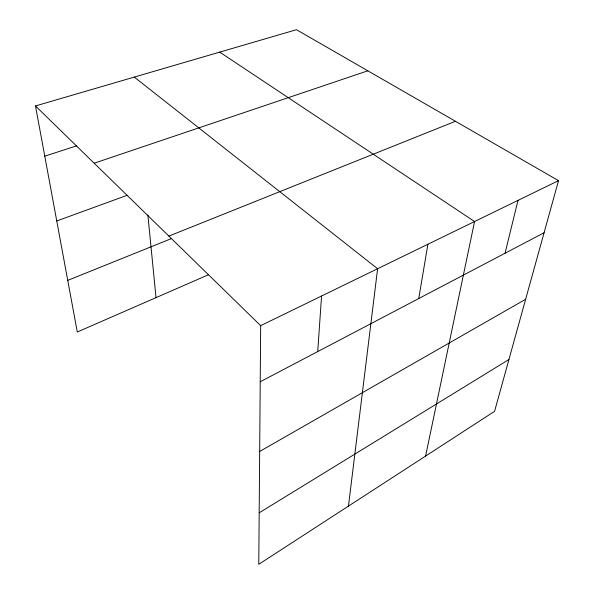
<?xml version="1.0" encoding="UTF-8"?>
<svg xmlns="http://www.w3.org/2000/svg" width="594" height="594" viewBox="0 0 594 594"><rect width="100%" height="100%" fill="white"/><g stroke="black" fill="none" stroke-linecap="round" stroke-linejoin="round"><path stroke-width="0.89" d="M35.484 105.947L260.669 325.661L258.776 564.3L494.572 411.33L558.516 180.658L296.48 29.7L35.484 105.947L77.294 332.009L208.576 274.695M317.716 351.589L321.569 296.012M348.455 506.125L377.613 268.733L134.281 77.086M418.755 298.544L427.895 244.253M425.601 456.073L474.561 221.532L219.735 52.124M505.056 253.244L517.998 200.386M259.184 512.83L508.932 359.519M259.675 451.462L525.638 299.272M260.224 381.764L544.074 232.759M260.669 325.661L558.516 180.658M67.746 280.375L171.451 238.588M168.874 236.1L455.442 121.28M56.757 220.968L127.198 195.278M94.179 163.216L367.827 70.805M44.773 156.155L76.522 145.886M147.869 214.924L156.022 297.639"/></g></svg>
